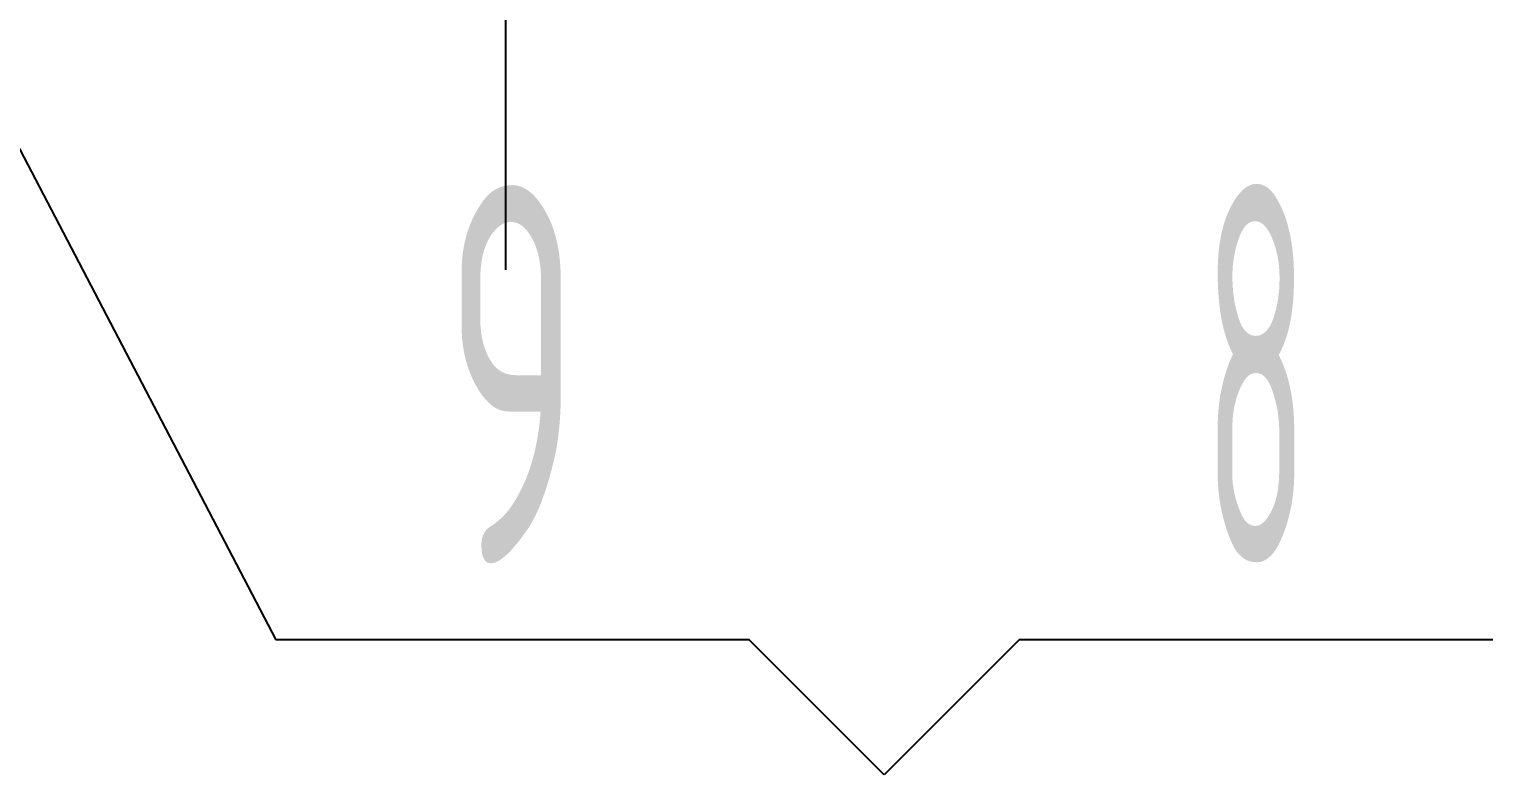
# Model space of a CAD drawing. Header units: millimetres. Extents: x 0 to 21000, y 0 to 14850.
# Drawn here: x 14877 to 15643, y 7576 to 7967 of the extents above; entities that cross this region are included whole.
import ezdxf
from ezdxf.enums import TextEntityAlignment as Align

# ---------------------------------------------------------------- set-up
doc = ezdxf.new("R2010")
doc.units = ezdxf.units.MM
doc.header["$LTSCALE"] = 500
doc.linetypes.add('K', pattern=[2.5, 1.25, -0.25, 0.25, -0.25, 0.25, -0.25])
for name, color, linetype in [('02', 1, 'Continuous'), ('07', 6, 'K'), ('11', 3, 'Continuous')]:
    doc.layers.add(name, color=color, linetype=linetype)
doc.styles.get("Standard").update_dxf_attribs({"font": 'isocp', "width": 0.707, "bigfont": 'intecad.shx'})

# ---------------------------------------------------------------- blocks, each defined once
blk = doc.blocks.new('fer')
at = {"layer": '07', "color": 6, "linetype": 'K', "ltscale": 1.5}
blk.add_line((15099.57, 6808.88), (16002.98, 6808.88), dxfattribs=at)

msp = doc.modelspace()

# ---------------------------------------------------------------- linework, layer by layer
at = {"layer": '02'}
for p, q in [((14762.8, 8112.08), (15005.66, 7647.16)), ((15253.66, 7647.16), (15005.66, 7647.16)), ((15324.37, 7576.45), (15253.66, 7647.16)), ((15395.08, 7647.16), (15324.37, 7576.45)), ((15643.08, 7647.16), (15395.08, 7647.16))]:
    msp.add_line(p, q, dxfattribs=at)

# ---------------------------------------------------------------- block references
at = {"layer": '07', "xscale": -1, "rotation": 270}
msp.add_blockref('fer', (8317.37, -7258.73), dxfattribs=at)

# ---------------------------------------------------------------- texts
at = {"layer": '11'}
for s, width, p, p2 in [('9', 0.579528, (15094, 7687.16), (15165.32, 7687.16)), ('8', 0.514182, (15491.08, 7687.16), (15547.07, 7687.16))]:
    msp.add_text(s, height=197.99, dxfattribs=dict(at, width=width)).set_placement(p, p2, align=Align.FIT)

doc.saveas('drawing.dxf')
